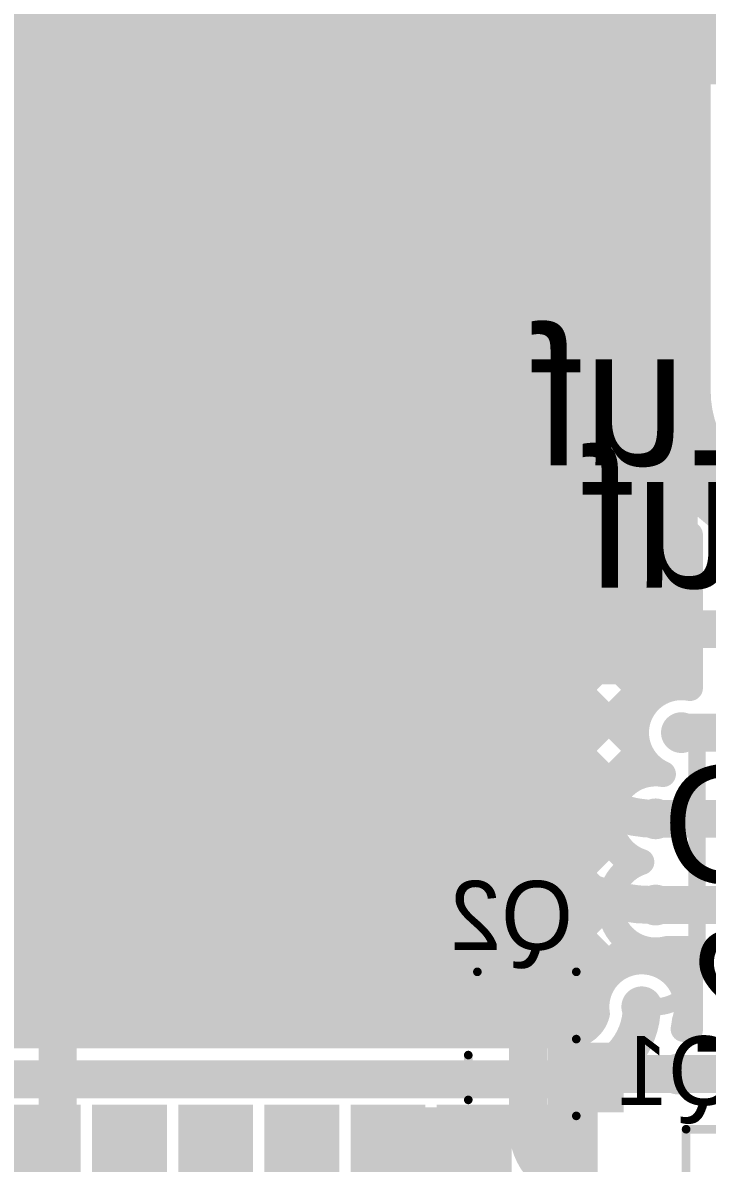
# Model space of a CAD drawing. Header units: millimetres. Extents: x 4.35 to 7.26, y 1.61 to 5.34.
# Drawn here: x 6.466 to 6.863, y 4.286 to 4.948 of the extents above; entities that cross this region are included whole.
import ezdxf

# ---------------------------------------------------------------- set-up
doc = ezdxf.new("R2010")
doc.units = ezdxf.units.MM
doc.header["$MEASUREMENT"] = 0
for name, color, linetype in [('BottomLayer', 5, 'Continuous'), ('BottomOverlay', 54, 'Continuous'), ('BottomPaste', 16, 'Continuous'), ('BottomSolder', 6, 'Continuous'), ('MultiLayer', 9, 'Continuous'), ('TopLayer', 1, 'Continuous'), ('TopPaste', 8, 'Continuous'), ('TopSolder', 216, 'Continuous'), ('ViaHoleLayer', 16, 'Continuous')]:
    doc.layers.add(name, color=color, linetype=linetype)

# ---------------------------------------------------------------- blocks, each defined once
blk = doc.blocks.new('ESP32_WROOM_32D__8MB__14')
at = {"layer": 'TopLayer'}
for points in [[(-0.13189, -0.02323), (0.01378, -0.02323), (-0.13189, 0.12244), (0.01378, 0.12244)], [(-0.05709, -0.37913), (-0.05709, -0.32008), (-0.09252, -0.37913), (-0.09252, -0.32008)], [(-0.00709, -0.37913), (-0.00709, -0.32008), (-0.04252, -0.37913), (-0.04252, -0.32008)], [(0.04291, -0.37913), (0.04291, -0.32008), (0.00748, -0.37913), (0.00748, -0.32008)], [(0.09291, -0.37913), (0.09291, -0.32008), (0.05748, -0.37913), (0.05748, -0.32008)], [(0.14291, -0.37913), (0.14291, -0.32008), (0.10748, -0.37913), (0.10748, -0.32008)], [(0.19291, -0.37913), (0.19291, -0.32008), (0.15748, -0.37913), (0.15748, -0.32008)], [(0.24291, -0.37913), (0.24291, -0.32008), (0.20748, -0.37913), (0.20748, -0.32008)]]:
    blk.add_solid(points, dxfattribs=at)
at = {"layer": 'TopPaste'}
for points in [[(-0.13189, -0.02323), (0.01378, -0.02323), (-0.13189, 0.12244), (0.01378, 0.12244)], [(-0.05709, -0.37913), (-0.05709, -0.32008), (-0.09252, -0.37913), (-0.09252, -0.32008)], [(-0.00709, -0.37913), (-0.00709, -0.32008), (-0.04252, -0.37913), (-0.04252, -0.32008)], [(0.04291, -0.37913), (0.04291, -0.32008), (0.00748, -0.37913), (0.00748, -0.32008)], [(0.09291, -0.37913), (0.09291, -0.32008), (0.05748, -0.37913), (0.05748, -0.32008)], [(0.14291, -0.37913), (0.14291, -0.32008), (0.10748, -0.37913), (0.10748, -0.32008)], [(0.19291, -0.37913), (0.19291, -0.32008), (0.15748, -0.37913), (0.15748, -0.32008)], [(0.24291, -0.37913), (0.24291, -0.32008), (0.20748, -0.37913), (0.20748, -0.32008)]]:
    blk.add_solid(points, dxfattribs=at)
at = {"layer": 'TopSolder'}
for points in [[(-0.13589, -0.02723), (0.01778, -0.02723), (-0.13589, 0.12644), (0.01778, 0.12644)], [(-0.05309, -0.38313), (-0.05309, -0.31608), (-0.09652, -0.38313), (-0.09652, -0.31608)], [(-0.00309, -0.38313), (-0.00309, -0.31608), (-0.04652, -0.38313), (-0.04652, -0.31608)], [(0.04691, -0.38313), (0.04691, -0.31608), (0.00348, -0.38313), (0.00348, -0.31608)], [(0.09691, -0.38313), (0.09691, -0.31608), (0.05348, -0.38313), (0.05348, -0.31608)], [(0.14691, -0.38313), (0.14691, -0.31608), (0.10348, -0.38313), (0.10348, -0.31608)], [(0.19691, -0.38313), (0.19691, -0.31608), (0.15348, -0.38313), (0.15348, -0.31608)], [(0.24691, -0.38313), (0.24691, -0.31608), (0.20348, -0.38313), (0.20348, -0.31608)]]:
    blk.add_solid(points, dxfattribs=at)
blk = doc.blocks.new('____23_B_101')
at = {"layer": 'BottomLayer'}
for points in [[(-0.05354, 0.02126), (-0.02126, 0.02126), (-0.05354, 0.05748), (-0.02126, 0.05748)], [(0.02126, 0.02126), (0.05354, 0.02126), (0.02126, 0.05748), (0.05354, 0.05748)], [(-0.01614, -0.05748), (0.01614, -0.05748), (-0.01614, -0.02126), (0.01614, -0.02126)]]:
    blk.add_solid(points, dxfattribs=at)
at = {"layer": 'BottomOverlay'}
for points, const_width in [([(-0.06439, 0.045, 1), (-0.07161, 0.045, 1)], 0.01), ([(-0.07411, 0.045, 1), (-0.06911, 0.045, 1)], 0.005), ([(-0.06689, 0.045, 1), (-0.06189, 0.045, 1)], 0.005), ([(-0.01425, 0.02867, 1), (-0.01175, 0.02867, 1)], 0.0025), ([(0.01175, 0.02867, 1), (0.01425, 0.02867, 1)], 0.0025), ([(-0.06252, 0.02252, 1), (-0.06002, 0.02252, 1)], 0.0025), ([(0.06002, 0.02339, 1), (0.06252, 0.02339, 1)], 0.0025), ([(-0.06252, -0.034, 1), (-0.06002, -0.034, 1)], 0.0025), ([(-0.06252, -0.034, 1), (-0.06002, -0.034, 1)], 0.0025), ([(-0.02352, -0.034, 1), (-0.02102, -0.034, 1)], 0.0025), ([(0.02102, -0.034, 1), (0.02352, -0.034, 1)], 0.0025), ([(0.06002, -0.034, 1), (0.06252, -0.034, 1)], 0.0025), ([(0.06002, -0.034, 1), (0.06252, -0.034, 1)], 0.0025)]:
    blk.add_lwpolyline(points, format="xyb", close=True, dxfattribs=dict(at, const_width=const_width))
at = {"layer": 'BottomOverlay', "const_width": 0.005}
for points in [[(-0.013, 0.02867), (0.013, 0.02867)], [(-0.06127, 0.02252), (-0.06127, -0.034)], [(0.06127, 0.02339), (0.06127, -0.034)], [(-0.06127, -0.034), (-0.02227, -0.034)], [(0.02227, -0.034), (0.06127, -0.034)]]:
    blk.add_lwpolyline(points, dxfattribs=at)
at = {"layer": 'BottomPaste'}
for points in [[(-0.05354, 0.02126), (-0.02126, 0.02126), (-0.05354, 0.05748), (-0.02126, 0.05748)], [(0.02126, 0.02126), (0.05354, 0.02126), (0.02126, 0.05748), (0.05354, 0.05748)], [(-0.01614, -0.05748), (0.01614, -0.05748), (-0.01614, -0.02126), (0.01614, -0.02126)]]:
    blk.add_solid(points, dxfattribs=at)
at = {"layer": 'BottomSolder'}
for points in [[(-0.05754, 0.01726), (-0.01726, 0.01726), (-0.05754, 0.06148), (-0.01726, 0.06148)], [(0.01726, 0.01726), (0.05754, 0.01726), (0.01726, 0.06148), (0.05754, 0.06148)], [(-0.02014, -0.06148), (0.02014, -0.06148), (-0.02014, -0.01726), (0.02014, -0.01726)]]:
    blk.add_solid(points, dxfattribs=at)
blk = doc.blocks.new('____23_B_102')
at = {"layer": 'BottomLayer'}
for points in [[(-0.05354, 0.02126), (-0.02126, 0.02126), (-0.05354, 0.05748), (-0.02126, 0.05748)], [(0.02126, 0.02126), (0.05354, 0.02126), (0.02126, 0.05748), (0.05354, 0.05748)], [(-0.01614, -0.05748), (0.01614, -0.05748), (-0.01614, -0.02126), (0.01614, -0.02126)]]:
    blk.add_solid(points, dxfattribs=at)
at = {"layer": 'BottomOverlay'}
for points, const_width in [([(-0.06439, 0.045, 1), (-0.07161, 0.045, 1)], 0.01), ([(-0.07411, 0.045, 1), (-0.06911, 0.045, 1)], 0.005), ([(-0.06689, 0.045, 1), (-0.06189, 0.045, 1)], 0.005), ([(-0.01425, 0.02867, 1), (-0.01175, 0.02867, 1)], 0.0025), ([(0.01175, 0.02867, 1), (0.01425, 0.02867, 1)], 0.0025), ([(-0.06252, 0.02252, 1), (-0.06002, 0.02252, 1)], 0.0025), ([(0.06002, 0.02339, 1), (0.06252, 0.02339, 1)], 0.0025), ([(-0.06252, -0.034, 1), (-0.06002, -0.034, 1)], 0.0025), ([(-0.06252, -0.034, 1), (-0.06002, -0.034, 1)], 0.0025), ([(-0.02352, -0.034, 1), (-0.02102, -0.034, 1)], 0.0025), ([(0.02102, -0.034, 1), (0.02352, -0.034, 1)], 0.0025), ([(0.06002, -0.034, 1), (0.06252, -0.034, 1)], 0.0025), ([(0.06002, -0.034, 1), (0.06252, -0.034, 1)], 0.0025)]:
    blk.add_lwpolyline(points, format="xyb", close=True, dxfattribs=dict(at, const_width=const_width))
at = {"layer": 'BottomOverlay', "const_width": 0.005}
for points in [[(0.013, 0.02867), (-0.013, 0.02867)], [(-0.06127, 0.02252), (-0.06127, -0.034)], [(0.06127, 0.02339), (0.06127, -0.034)], [(-0.02227, -0.034), (-0.06127, -0.034)], [(0.06127, -0.034), (0.02227, -0.034)]]:
    blk.add_lwpolyline(points, dxfattribs=at)
at = {"layer": 'BottomPaste'}
for points in [[(-0.05354, 0.02126), (-0.02126, 0.02126), (-0.05354, 0.05748), (-0.02126, 0.05748)], [(0.02126, 0.02126), (0.05354, 0.02126), (0.02126, 0.05748), (0.05354, 0.05748)], [(-0.01614, -0.05748), (0.01614, -0.05748), (-0.01614, -0.02126), (0.01614, -0.02126)]]:
    blk.add_solid(points, dxfattribs=at)
at = {"layer": 'BottomSolder'}
for points in [[(-0.05754, 0.01726), (-0.01726, 0.01726), (-0.05754, 0.06148), (-0.01726, 0.06148)], [(0.01726, 0.01726), (0.05754, 0.01726), (0.01726, 0.06148), (0.05754, 0.06148)], [(-0.02014, -0.06148), (0.02014, -0.06148), (-0.02014, -0.01726), (0.02014, -0.01726)]]:
    blk.add_solid(points, dxfattribs=at)

msp = doc.modelspace()

# ---------------------------------------------------------------- linework, layer by layer
at = {"layer": 'BottomLayer'}
for points, const_width in [([(6.845, 4.734), (6.845, 4.92597)], 0.04), ([(6.159, 4.886), (6.748, 4.886)], 0.022), ([(6.796, 4.64), (6.796, 4.838)], 0.022), ([(6.012, 4.805), (6.666, 4.805)], 0.022), ([(6.023, 4.776), (6.632, 4.776)], 0.022), ([(6.766, 4.553), (6.766, 4.705)], 0.022), ([(6.486, 4.194), (6.486, 4.683)], 0.022), ([(6.732, 4.536), (6.732, 4.676)], 0.022), ([(6.84, 4.596), (6.882, 4.596)], 0.022), ([(6.857, 4.401), (6.857, 4.527)], 0.01), ([(6.832, 4.436), (6.833, 4.436)], 0.022), ([(6.71363, 4.3734), (6.74105, 4.3734)], 0.022), ([(6.825, 4.377), (6.833, 4.377)], 0.01), ([(6.759, 4.30642), (6.759, 4.35545)], 0.022), ([(6.79368, 4.33469), (6.79756, 4.33469)], 0.022), ([(6.79437, 4.338), (6.846, 4.338)], 0.022), ([(6.71363, 4.235), (6.71363, 4.2986)], 0.022)]:
    msp.add_lwpolyline(points, dxfattribs=dict(at, const_width=const_width))
for points, const_width in [([(6.835, 4.92597, 1), (6.855, 4.92597, 1)], 0.02), ([(6.7425, 4.886, 1), (6.7535, 4.886, 1)], 0.011), ([(6.7425, 4.886, 1), (6.7535, 4.886, 1)], 0.011), ([(6.7905, 4.838, 1), (6.8015, 4.838, 1)], 0.011), ([(6.7905, 4.838, 1), (6.8015, 4.838, 1)], 0.011), ([(6.6605, 4.805, 1), (6.6715, 4.805, 1)], 0.011), ([(6.6605, 4.805, 1), (6.6715, 4.805, 1)], 0.011), ([(6.6265, 4.776, 1), (6.6375, 4.776, 1)], 0.011), ([(6.6265, 4.776, 1), (6.6375, 4.776, 1)], 0.011), ([(6.835, 4.734, 1), (6.855, 4.734, 1)], 0.02), ([(6.835, 4.734, 1), (6.855, 4.734, 1)], 0.02), ([(6.7605, 4.705, 1), (6.7715, 4.705, 1)], 0.011), ([(6.7605, 4.705, 1), (6.7715, 4.705, 1)], 0.011), ([(6.4805, 4.683, 1), (6.4915, 4.683, 1)], 0.011), ([(6.4805, 4.683, 1), (6.4915, 4.683, 1)], 0.011), ([(6.7265, 4.676, 1), (6.7375, 4.676, 1)], 0.011), ([(6.7265, 4.676, 1), (6.7375, 4.676, 1)], 0.011), ([(6.7905, 4.64, 1), (6.8015, 4.64, 1)], 0.011), ([(6.7905, 4.64, 1), (6.8015, 4.64, 1)], 0.011), ([(6.8345, 4.596, 1), (6.8455, 4.596, 1)], 0.011), ([(6.8345, 4.596, 1), (6.8455, 4.596, 1)], 0.011), ([(6.7605, 4.553, 1), (6.7715, 4.553, 1)], 0.011), ([(6.7605, 4.553, 1), (6.7715, 4.553, 1)], 0.011), ([(6.7265, 4.536, 1), (6.7375, 4.536, 1)], 0.011), ([(6.7265, 4.536, 1), (6.7375, 4.536, 1)], 0.011), ([(6.84209, 4.536, 1), (6.85391, 4.536, 1)], 0.01181), ([(6.8455, 4.536, 1), (6.8505, 4.536, 1)], 0.005), ([(6.8545, 4.527, 1), (6.8595, 4.527, 1)], 0.005), ([(6.8545, 4.527, 1), (6.8595, 4.527, 1)], 0.005), ([(6.82709, 4.486, 1), (6.83891, 4.486, 1)], 0.01181), ([(6.8275, 4.486, 1), (6.8385, 4.486, 1)], 0.011), ([(6.8265, 4.436, 1), (6.8375, 4.436, 1)], 0.011), ([(6.8265, 4.436, 1), (6.8375, 4.436, 1)], 0.011), ([(6.82709, 4.436, 1), (6.83891, 4.436, 1)], 0.01181), ([(6.8275, 4.436, 1), (6.8385, 4.436, 1)], 0.011), ([(6.8545, 4.401, 1), (6.8595, 4.401, 1)], 0.005), ([(6.8545, 4.401, 1), (6.8595, 4.401, 1)], 0.005), ([(6.81909, 4.377, 1), (6.83091, 4.377, 1)], 0.01181), ([(6.70813, 4.3734, 1), (6.71913, 4.3734, 1)], 0.011), ([(6.73555, 4.3734, 1), (6.74655, 4.3734, 1)], 0.011), ([(6.73555, 4.3734, 1), (6.74655, 4.3734, 1)], 0.011), ([(6.8225, 4.377, 1), (6.8275, 4.377, 1)], 0.005), ([(6.8305, 4.377, 1), (6.8355, 4.377, 1)], 0.005), ([(6.8305, 4.377, 1), (6.8355, 4.377, 1)], 0.005), ([(6.7535, 4.35545, 1), (6.7645, 4.35545, 1)], 0.011), ([(6.7535, 4.35545, 1), (6.7645, 4.35545, 1)], 0.011), ([(6.78687, 4.336, 1), (6.79787, 4.336, 1)], 0.011), ([(6.78687, 4.336, 1), (6.79787, 4.336, 1)], 0.011), ([(6.78819, 4.33469, 1), (6.79918, 4.33469, 1)], 0.011), ([(6.78819, 4.33469, 1), (6.79918, 4.33469, 1)], 0.011), ([(6.78887, 4.338, 1), (6.79987, 4.338, 1)], 0.011), ([(6.78887, 4.338, 1), (6.79987, 4.338, 1)], 0.011), ([(6.79206, 4.33469, 1), (6.80306, 4.33469, 1)], 0.011), ([(6.79206, 4.33469, 1), (6.80306, 4.33469, 1)], 0.011), ([(6.84009, 4.338, 1), (6.85191, 4.338, 1)], 0.01181), ([(6.8405, 4.338, 1), (6.8515, 4.338, 1)], 0.011), ([(6.78787, 4.33049, 1), (6.79887, 4.33049, 1)], 0.011), ([(6.7535, 4.30642, 1), (6.7645, 4.30642, 1)], 0.011), ([(6.7535, 4.30642, 1), (6.7645, 4.30642, 1)], 0.011), ([(6.70813, 4.2986, 1), (6.71913, 4.2986, 1)], 0.011)]:
    msp.add_lwpolyline(points, format="xyb", close=True, dxfattribs=dict(at, const_width=const_width))
for points, const_width in [([(6.748, 4.886, -0.414214), (6.796, 4.838)], 0.022), ([(6.666, 4.805, -0.414214), (6.766, 4.705)], 0.022), ([(6.632, 4.776, -0.414214), (6.732, 4.676)], 0.022), ([(6.923, 4.656, -0.414214), (6.845, 4.734)], 0.04), ([(6.446, 4.723, -0.414214), (6.486, 4.683)], 0.022), ([(6.84, 4.596, -0.414214), (6.796, 4.64)], 0.022), ([(6.833, 4.486, -0.414214), (6.766, 4.553)], 0.022), ([(6.832, 4.436, -0.414214), (6.732, 4.536)], 0.022), ([(6.848, 4.536, -0.414214), (6.857, 4.527)], 0.01), ([(6.857, 4.401, -0.414214), (6.833, 4.377)], 0.01), ([(6.74105, 4.3734, -0.414214), (6.759, 4.35545)], 0.022), ([(6.79237, 4.336, -0.414214), (6.79437, 4.338)], 0.022), ([(6.79368, 4.33469, -0.414214), (6.79237, 4.336)], 0.022), ([(6.79337, 4.33049, -0.414214), (6.79756, 4.33469)], 0.022), ([(6.79142, 4.274, -0.414214), (6.759, 4.30642)], 0.022)]:
    msp.add_lwpolyline(points, format="xyb", dxfattribs=dict(at, const_width=const_width))
msp.add_solid([(5.877, 4.912), (6.977, 4.912), (5.877, 4.967), (6.977, 4.967)], dxfattribs=at)
at = {"layer": 'MultiLayer', "const_width": 0.01181}
for points in [[(6.84209, 4.536, 1), (6.85391, 4.536, 1)], [(6.82709, 4.486, 1), (6.83891, 4.486, 1)], [(6.82709, 4.436, 1), (6.83891, 4.436, 1)], [(6.81909, 4.377, 1), (6.83091, 4.377, 1)], [(6.84009, 4.338, 1), (6.85191, 4.338, 1)]]:
    msp.add_lwpolyline(points, format="xyb", close=True, dxfattribs=at)
at = {"layer": 'TopLayer'}
for points, const_width in [([(6.2535, 4.936), (6.85297, 4.936)], 0.015), ([(6.26714, 4.7115), (6.49164, 4.936)], 0.015), ([(6.30327, 4.71228), (6.52699, 4.936)], 0.015), ([(6.307, 4.936), (6.46666, 4.77633)], 0.015), ([(6.32504, 4.6987), (6.56235, 4.936)], 0.015), ([(6.34235, 4.936), (6.50202, 4.77633)], 0.015), ([(6.37771, 4.936), (6.53737, 4.77633)], 0.015), ([(6.41306, 4.936), (6.57273, 4.77633)], 0.015), ([(6.43804, 4.77633), (6.5977, 4.936)], 0.015), ([(6.44842, 4.936), (6.8296, 4.55481)], 0.015), ([(6.47339, 4.77633), (6.63306, 4.936)], 0.015), ([(6.48377, 4.936), (6.85297, 4.5668)], 0.015), ([(6.50875, 4.77633), (6.66841, 4.936)], 0.015), ([(6.51913, 4.936), (6.85297, 4.60215)], 0.015), ([(6.5441, 4.77633), (6.70377, 4.936)], 0.015), ([(6.55448, 4.936), (6.85297, 4.63751)], 0.015), ([(6.57946, 4.77633), (6.73912, 4.936)], 0.015), ([(6.58379, 4.74531), (6.77448, 4.936)], 0.015), ([(6.58379, 4.6746), (6.84519, 4.936)], 0.015), ([(6.58379, 4.70996), (6.80983, 4.936)], 0.015), ([(6.58984, 4.936), (6.84997, 4.67587)], 0.015), ([(6.62519, 4.936), (6.84997, 4.71122)], 0.015), ([(6.66055, 4.936), (6.85297, 4.74358)], 0.015), ([(6.6959, 4.936), (6.85297, 4.77893)], 0.015), ([(6.73126, 4.936), (6.85297, 4.81429)], 0.015), ([(6.76661, 4.936), (6.85297, 4.84964)], 0.015), ([(6.80197, 4.936), (6.85297, 4.885)], 0.015), ([(6.83732, 4.936), (6.85297, 4.92035)], 0.015), ([(6.85297, 4.91822), (6.85297, 4.936)], 0.015), ([(6.85297, 4.90378), (6.85297, 4.91822)], 0.015), ([(6.85297, 4.90378), (6.85297, 4.91822)], 0.015), ([(6.58379, 4.63925), (6.85297, 4.90843)], 0.015), ([(6.85297, 4.86822), (6.85297, 4.90378)], 0.015), ([(6.58379, 4.60389), (6.85297, 4.87307)], 0.015), ([(6.85297, 4.85378), (6.85297, 4.86822)], 0.015), ([(6.85297, 4.85378), (6.85297, 4.86822)], 0.015), ([(6.85297, 4.81822), (6.85297, 4.85378)], 0.015), ([(6.37588, 4.36063), (6.85297, 4.83772)], 0.015), ([(6.85297, 4.80378), (6.85297, 4.81822)], 0.015), ([(6.85297, 4.80378), (6.85297, 4.81822)], 0.015), ([(6.41111, 4.3605), (6.85297, 4.80236)], 0.015), ([(6.85297, 4.76822), (6.85297, 4.80378)], 0.015), ([(6.40312, 4.77633), (6.58379, 4.77633)], 0.015), ([(6.58379, 4.59567), (6.58379, 4.77633)], 0.015), ([(6.85297, 4.75378), (6.85297, 4.76822)], 0.015), ([(6.85297, 4.75378), (6.85297, 4.76822)], 0.015), ([(6.44647, 4.3605), (6.85297, 4.76701)], 0.015), ([(6.49346, 4.686), (6.49346, 4.76883)], 0.01), ([(6.58379, 4.76527), (6.82413, 4.52493)], 0.015), ([(6.85297, 4.72122), (6.85297, 4.75378)], 0.015), ([(6.48182, 4.3605), (6.85297, 4.73165)], 0.015), ([(6.58379, 4.72991), (6.81194, 4.50177)], 0.015), ([(6.84997, 4.65078), (6.84997, 4.72122)], 0.015), ([(6.51718, 4.3605), (6.84997, 4.6933)], 0.015), ([(6.58379, 4.69456), (6.81967, 4.45868)], 0.015), ([(6.41062, 4.686), (6.49346, 4.686)], 0.01), ([(6.49346, 4.686), (6.57629, 4.686)], 0.01), ([(6.49346, 4.60317), (6.49346, 4.686)], 0.01), ([(6.85747, 4.686), (6.897, 4.686)], 0.01), ([(6.32398, 4.67153), (6.63501, 4.3605)], 0.015), ([(6.2643, 4.6605), (6.5643, 4.3605)], 0.015), ([(6.30042, 4.65974), (6.59965, 4.3605)], 0.015), ([(6.55253, 4.3605), (6.84997, 4.65794)], 0.015), ([(6.58379, 4.6592), (6.80669, 4.4363)], 0.015), ([(6.85297, 4.61822), (6.85297, 4.65078)], 0.015), ([(6.25205, 4.63739), (6.52894, 4.3605)], 0.015), ([(6.58379, 4.62385), (6.80943, 4.39821)], 0.015), ([(6.58789, 4.3605), (6.85297, 4.62559)], 0.015), ([(6.85297, 4.60378), (6.85297, 4.61822)], 0.015), ([(6.85297, 4.60378), (6.85297, 4.61822)], 0.015), ([(6.57557, 4.59567), (6.58379, 4.60389)], 0.015), ([(6.85297, 4.56822), (6.85297, 4.60378)], 0.015), ([(6.2925, 4.34796), (6.54021, 4.59567)], 0.015), ([(6.2925, 4.41867), (6.4695, 4.59567)], 0.015), ([(6.2925, 4.38331), (6.50485, 4.59567)], 0.015), ([(6.31372, 4.33382), (6.57557, 4.59567)], 0.015), ([(6.40312, 4.59567), (6.58379, 4.59567)], 0.015), ([(6.4352, 4.59567), (6.67036, 4.3605)], 0.015), ([(6.47055, 4.59567), (6.70572, 4.3605)], 0.015), ([(6.50591, 4.59567), (6.74107, 4.3605)], 0.015), ([(6.54126, 4.59567), (6.77643, 4.3605)], 0.015), ([(6.57662, 4.59567), (6.79894, 4.37334)], 0.015), ([(6.62324, 4.3605), (6.85297, 4.59023)], 0.015), ([(6.85297, 4.56184), (6.85297, 4.56822)], 0.015), ([(6.85297, 4.56184), (6.85297, 4.56822)], 0.015), ([(6.2975, 4.55659), (6.49359, 4.3605)], 0.015), ([(6.848, 4.536), (6.897, 4.536)], 0.022), ([(6.6586, 4.3605), (6.82379, 4.52569)], 0.015), ([(6.837, 4.486), (6.837, 4.486)], 0.022), ([(6.837, 4.486), (6.897, 4.486)], 0.022), ([(6.69395, 4.3605), (6.8089, 4.47545)], 0.015), ([(6.72931, 4.3605), (6.80676, 4.43795)], 0.015), ([(6.835, 4.436), (6.835, 4.436)], 0.022), ([(6.835, 4.436), (6.897, 4.436)], 0.022), ([(6.76466, 4.3605), (6.81832, 4.41416)], 0.015), ([(6.83887, 4.39936), (6.85002, 4.4105)], 0.015), ([(6.83948, 4.4105), (6.85297, 4.4105)], 0.015), ([(6.85297, 4.40378), (6.85297, 4.4105)], 0.015), ([(6.85297, 4.40378), (6.85297, 4.4105)], 0.015), ([(6.8333, 4.40969), (6.85297, 4.39002)], 0.015), ([(6.85297, 4.36822), (6.85297, 4.40378)], 0.015), ([(6.85297, 4.3635), (6.85297, 4.36822)], 0.015), ([(6.85297, 4.3635), (6.85297, 4.36822)], 0.015), ([(6.39483, 4.3605), (6.783, 4.3605)], 0.015), ([(6.38519, 4.335), (6.783, 4.335)], 0.022), ([(6.846, 4.338), (6.895, 4.338)], 0.022), ([(6.72771, 4.27029), (6.72771, 4.28679)], 0.022)]:
    msp.add_lwpolyline(points, dxfattribs=dict(at, const_width=const_width))
for points, const_width in [([(6.48002, 4.936, 1), (6.48752, 4.936, 1)], 0.0075), ([(6.48789, 4.936, 1), (6.49539, 4.936, 1)], 0.0075), ([(6.51538, 4.936, 1), (6.52288, 4.936, 1)], 0.0075), ([(6.52324, 4.936, 1), (6.53074, 4.936, 1)], 0.0075), ([(6.55073, 4.936, 1), (6.55823, 4.936, 1)], 0.0075), ([(6.5586, 4.936, 1), (6.5661, 4.936, 1)], 0.0075), ([(6.58609, 4.936, 1), (6.59359, 4.936, 1)], 0.0075), ([(6.59395, 4.936, 1), (6.60145, 4.936, 1)], 0.0075), ([(6.62144, 4.936, 1), (6.62894, 4.936, 1)], 0.0075), ([(6.62931, 4.936, 1), (6.63681, 4.936, 1)], 0.0075), ([(6.6568, 4.936, 1), (6.6643, 4.936, 1)], 0.0075), ([(6.66466, 4.936, 1), (6.67216, 4.936, 1)], 0.0075), ([(6.69215, 4.936, 1), (6.69965, 4.936, 1)], 0.0075), ([(6.70002, 4.936, 1), (6.70752, 4.936, 1)], 0.0075), ([(6.72751, 4.936, 1), (6.73501, 4.936, 1)], 0.0075), ([(6.73537, 4.936, 1), (6.74287, 4.936, 1)], 0.0075), ([(6.76286, 4.936, 1), (6.77036, 4.936, 1)], 0.0075), ([(6.77073, 4.936, 1), (6.77823, 4.936, 1)], 0.0075), ([(6.79822, 4.936, 1), (6.80572, 4.936, 1)], 0.0075), ([(6.80608, 4.936, 1), (6.81358, 4.936, 1)], 0.0075), ([(6.83357, 4.936, 1), (6.84107, 4.936, 1)], 0.0075), ([(6.84144, 4.936, 1), (6.84894, 4.936, 1)], 0.0075), ([(6.84922, 4.936, 1), (6.85672, 4.936, 1)], 0.0075), ([(6.84922, 4.936, 1), (6.85672, 4.936, 1)], 0.0075), ([(6.84922, 4.92035, 1), (6.85672, 4.92035, 1)], 0.0075), ([(6.84922, 4.91822, 1), (6.85672, 4.91822, 1)], 0.0075), ([(6.84922, 4.91822, 1), (6.85672, 4.91822, 1)], 0.0075), ([(6.84922, 4.91822, 1), (6.85672, 4.91822, 1)], 0.0075), ([(6.84922, 4.90843, 1), (6.85672, 4.90843, 1)], 0.0075), ([(6.84922, 4.90378, 1), (6.85672, 4.90378, 1)], 0.0075), ([(6.84922, 4.90378, 1), (6.85672, 4.90378, 1)], 0.0075), ([(6.84922, 4.90378, 1), (6.85672, 4.90378, 1)], 0.0075), ([(6.84922, 4.885, 1), (6.85672, 4.885, 1)], 0.0075), ([(6.84922, 4.87307, 1), (6.85672, 4.87307, 1)], 0.0075), ([(6.84922, 4.86822, 1), (6.85672, 4.86822, 1)], 0.0075), ([(6.84922, 4.86822, 1), (6.85672, 4.86822, 1)], 0.0075), ([(6.84922, 4.86822, 1), (6.85672, 4.86822, 1)], 0.0075), ([(6.84922, 4.85378, 1), (6.85672, 4.85378, 1)], 0.0075), ([(6.84922, 4.85378, 1), (6.85672, 4.85378, 1)], 0.0075), ([(6.84922, 4.85378, 1), (6.85672, 4.85378, 1)], 0.0075), ([(6.84922, 4.84964, 1), (6.85672, 4.84964, 1)], 0.0075), ([(6.84922, 4.83772, 1), (6.85672, 4.83772, 1)], 0.0075), ([(6.84922, 4.81822, 1), (6.85672, 4.81822, 1)], 0.0075), ([(6.84922, 4.81822, 1), (6.85672, 4.81822, 1)], 0.0075), ([(6.84922, 4.81822, 1), (6.85672, 4.81822, 1)], 0.0075), ([(6.84922, 4.81429, 1), (6.85672, 4.81429, 1)], 0.0075), ([(6.84922, 4.80378, 1), (6.85672, 4.80378, 1)], 0.0075), ([(6.84922, 4.80378, 1), (6.85672, 4.80378, 1)], 0.0075), ([(6.84922, 4.80378, 1), (6.85672, 4.80378, 1)], 0.0075), ([(6.84922, 4.80236, 1), (6.85672, 4.80236, 1)], 0.0075), ([(6.46291, 4.77633, 1), (6.47041, 4.77633, 1)], 0.0075), ([(6.46964, 4.77633, 1), (6.47714, 4.77633, 1)], 0.0075), ([(6.49827, 4.77633, 1), (6.50577, 4.77633, 1)], 0.0075), ([(6.505, 4.77633, 1), (6.5125, 4.77633, 1)], 0.0075), ([(6.53362, 4.77633, 1), (6.54112, 4.77633, 1)], 0.0075), ([(6.54035, 4.77633, 1), (6.54785, 4.77633, 1)], 0.0075), ([(6.56898, 4.77633, 1), (6.57648, 4.77633, 1)], 0.0075), ([(6.57571, 4.77633, 1), (6.58321, 4.77633, 1)], 0.0075), ([(6.58004, 4.77633, 1), (6.58754, 4.77633, 1)], 0.0075), ([(6.58004, 4.77633, 1), (6.58754, 4.77633, 1)], 0.0075), ([(6.84922, 4.77893, 1), (6.85672, 4.77893, 1)], 0.0075), ([(6.84922, 4.76822, 1), (6.85672, 4.76822, 1)], 0.0075), ([(6.84922, 4.76822, 1), (6.85672, 4.76822, 1)], 0.0075), ([(6.84922, 4.76822, 1), (6.85672, 4.76822, 1)], 0.0075), ([(6.49096, 4.76883, 1), (6.49596, 4.76883, 1)], 0.005), ([(6.58004, 4.76527, 1), (6.58754, 4.76527, 1)], 0.0075), ([(6.84922, 4.76701, 1), (6.85672, 4.76701, 1)], 0.0075), ([(6.84922, 4.75378, 1), (6.85672, 4.75378, 1)], 0.0075), ([(6.84922, 4.75378, 1), (6.85672, 4.75378, 1)], 0.0075), ([(6.84922, 4.75378, 1), (6.85672, 4.75378, 1)], 0.0075), ([(6.58004, 4.74531, 1), (6.58754, 4.74531, 1)], 0.0075), ([(6.84922, 4.74358, 1), (6.85672, 4.74358, 1)], 0.0075), ([(6.58004, 4.72991, 1), (6.58754, 4.72991, 1)], 0.0075), ([(6.84922, 4.73165, 1), (6.85672, 4.73165, 1)], 0.0075), ([(6.84622, 4.72122, 1), (6.85372, 4.72122, 1)], 0.0075), ([(6.84922, 4.72122, 1), (6.85672, 4.72122, 1)], 0.0075), ([(6.58004, 4.70996, 1), (6.58754, 4.70996, 1)], 0.0075), ([(6.84622, 4.71122, 1), (6.85372, 4.71122, 1)], 0.0075), ([(6.58004, 4.69456, 1), (6.58754, 4.69456, 1)], 0.0075), ([(6.84622, 4.6933, 1), (6.85372, 4.6933, 1)], 0.0075), ([(6.49096, 4.686, 1), (6.49596, 4.686, 1)], 0.005), ([(6.49096, 4.686, 1), (6.49596, 4.686, 1)], 0.005), ([(6.49096, 4.686, 1), (6.49596, 4.686, 1)], 0.005), ([(6.49096, 4.686, 1), (6.49596, 4.686, 1)], 0.005), ([(6.57379, 4.686, 1), (6.57879, 4.686, 1)], 0.005), ([(6.85497, 4.686, 1), (6.85997, 4.686, 1)], 0.005), ([(6.84622, 4.67587, 1), (6.85372, 4.67587, 1)], 0.0075), ([(6.58004, 4.6746, 1), (6.58754, 4.6746, 1)], 0.0075), ([(6.58004, 4.6592, 1), (6.58754, 4.6592, 1)], 0.0075), ([(6.84622, 4.65794, 1), (6.85372, 4.65794, 1)], 0.0075), ([(6.84622, 4.65078, 1), (6.85372, 4.65078, 1)], 0.0075), ([(6.84922, 4.65078, 1), (6.85672, 4.65078, 1)], 0.0075), ([(6.58004, 4.63925, 1), (6.58754, 4.63925, 1)], 0.0075), ([(6.84922, 4.63751, 1), (6.85672, 4.63751, 1)], 0.0075), ([(6.58004, 4.62385, 1), (6.58754, 4.62385, 1)], 0.0075), ([(6.84922, 4.62559, 1), (6.85672, 4.62559, 1)], 0.0075), ([(6.84922, 4.61822, 1), (6.85672, 4.61822, 1)], 0.0075), ([(6.84922, 4.61822, 1), (6.85672, 4.61822, 1)], 0.0075), ([(6.84922, 4.61822, 1), (6.85672, 4.61822, 1)], 0.0075), ([(6.58004, 4.60389, 1), (6.58754, 4.60389, 1)], 0.0075), ([(6.58004, 4.60389, 1), (6.58754, 4.60389, 1)], 0.0075), ([(6.84922, 4.60378, 1), (6.85672, 4.60378, 1)], 0.0075), ([(6.84922, 4.60378, 1), (6.85672, 4.60378, 1)], 0.0075), ([(6.84922, 4.60378, 1), (6.85672, 4.60378, 1)], 0.0075), ([(6.84922, 4.60215, 1), (6.85672, 4.60215, 1)], 0.0075), ([(6.46575, 4.59567, 1), (6.47325, 4.59567, 1)], 0.0075), ([(6.4668, 4.59567, 1), (6.4743, 4.59567, 1)], 0.0075), ([(6.49096, 4.60317, 1), (6.49596, 4.60317, 1)], 0.005), ([(6.5011, 4.59567, 1), (6.5086, 4.59567, 1)], 0.0075), ([(6.50216, 4.59567, 1), (6.50966, 4.59567, 1)], 0.0075), ([(6.53646, 4.59567, 1), (6.54396, 4.59567, 1)], 0.0075), ([(6.53751, 4.59567, 1), (6.54501, 4.59567, 1)], 0.0075), ([(6.57182, 4.59567, 1), (6.57932, 4.59567, 1)], 0.0075), ([(6.57182, 4.59567, 1), (6.57932, 4.59567, 1)], 0.0075), ([(6.57287, 4.59567, 1), (6.58037, 4.59567, 1)], 0.0075), ([(6.58004, 4.59567, 1), (6.58754, 4.59567, 1)], 0.0075), ([(6.58004, 4.59567, 1), (6.58754, 4.59567, 1)], 0.0075), ([(6.84922, 4.59023, 1), (6.85672, 4.59023, 1)], 0.0075), ([(6.84922, 4.56822, 1), (6.85672, 4.56822, 1)], 0.0075), ([(6.84922, 4.56822, 1), (6.85672, 4.56822, 1)], 0.0075), ([(6.84922, 4.56822, 1), (6.85672, 4.56822, 1)], 0.0075), ([(6.84922, 4.5668, 1), (6.85672, 4.5668, 1)], 0.0075), ([(6.84922, 4.56184, 1), (6.85672, 4.56184, 1)], 0.0075), ([(6.84922, 4.56184, 1), (6.85672, 4.56184, 1)], 0.0075), ([(6.84922, 4.56184, 1), (6.85672, 4.56184, 1)], 0.0075), ([(6.82585, 4.55481, 1), (6.83335, 4.55481, 1)], 0.0075), ([(6.84209, 4.536, 1), (6.85391, 4.536, 1)], 0.01181), ([(6.8425, 4.536, 1), (6.8535, 4.536, 1)], 0.011), ([(6.82004, 4.52569, 1), (6.82754, 4.52569, 1)], 0.0075), ([(6.82038, 4.52493, 1), (6.82788, 4.52493, 1)], 0.0075), ([(6.83357, 4.51195, 1), (6.84107, 4.51195, 1)], 0.0075), ([(6.83357, 4.51195, 1), (6.84107, 4.51195, 1)], 0.0075), ([(6.80819, 4.50177, 1), (6.81569, 4.50177, 1)], 0.0075), ([(6.82709, 4.486, 1), (6.83891, 4.486, 1)], 0.01181), ([(6.8315, 4.486, 1), (6.8425, 4.486, 1)], 0.011), ([(6.8315, 4.486, 1), (6.8425, 4.486, 1)], 0.011), ([(6.8315, 4.486, 1), (6.8425, 4.486, 1)], 0.011), ([(6.80515, 4.47545, 1), (6.81265, 4.47545, 1)], 0.0075), ([(6.81592, 4.45868, 1), (6.82342, 4.45868, 1)], 0.0075), ([(6.82105, 4.461, 1), (6.82855, 4.461, 1)], 0.0075), ([(6.82105, 4.461, 1), (6.82855, 4.461, 1)], 0.0075), ([(6.80301, 4.43795, 1), (6.81051, 4.43795, 1)], 0.0075), ([(6.82709, 4.436, 1), (6.83891, 4.436, 1)], 0.01181), ([(6.8295, 4.436, 1), (6.8405, 4.436, 1)], 0.011), ([(6.8295, 4.436, 1), (6.8405, 4.436, 1)], 0.011), ([(6.8295, 4.436, 1), (6.8405, 4.436, 1)], 0.011), ([(6.80294, 4.4363, 1), (6.81044, 4.4363, 1)], 0.0075), ([(6.81457, 4.41416, 1), (6.82207, 4.41416, 1)], 0.0075), ([(6.83573, 4.4105, 1), (6.84323, 4.4105, 1)], 0.0075), ([(6.83573, 4.4105, 1), (6.84323, 4.4105, 1)], 0.0075), ([(6.84627, 4.4105, 1), (6.85377, 4.4105, 1)], 0.0075), ([(6.84922, 4.4105, 1), (6.85672, 4.4105, 1)], 0.0075), ([(6.84922, 4.4105, 1), (6.85672, 4.4105, 1)], 0.0075), ([(6.84922, 4.4105, 1), (6.85672, 4.4105, 1)], 0.0075), ([(6.82955, 4.40969, 1), (6.83705, 4.40969, 1)], 0.0075), ([(6.84922, 4.40378, 1), (6.85672, 4.40378, 1)], 0.0075), ([(6.84922, 4.40378, 1), (6.85672, 4.40378, 1)], 0.0075), ([(6.84922, 4.40378, 1), (6.85672, 4.40378, 1)], 0.0075), ([(6.80568, 4.39821, 1), (6.81318, 4.39821, 1)], 0.0075), ([(6.83512, 4.39936, 1), (6.84262, 4.39936, 1)], 0.0075), ([(6.84922, 4.39002, 1), (6.85672, 4.39002, 1)], 0.0075), ([(6.81909, 4.377, 1), (6.83091, 4.377, 1)], 0.01181), ([(6.8195, 4.377, 1), (6.8305, 4.377, 1)], 0.011), ([(6.79519, 4.37334, 1), (6.80269, 4.37334, 1)], 0.0075), ([(6.79525, 4.37297, 1), (6.80275, 4.37297, 1)], 0.0075), ([(6.79525, 4.37297, 1), (6.80275, 4.37297, 1)], 0.0075), ([(6.84756, 4.377, 1), (6.85506, 4.377, 1)], 0.0075), ([(6.84756, 4.377, 1), (6.85506, 4.377, 1)], 0.0075), ([(6.84551, 4.36411, 1), (6.85301, 4.36411, 1)], 0.0075), ([(6.84551, 4.36411, 1), (6.85301, 4.36411, 1)], 0.0075), ([(6.84625, 4.3688, 1), (6.85375, 4.3688, 1)], 0.0075), ([(6.84625, 4.3688, 1), (6.85375, 4.3688, 1)], 0.0075), ([(6.84922, 4.36822, 1), (6.85672, 4.36822, 1)], 0.0075), ([(6.84922, 4.36822, 1), (6.85672, 4.36822, 1)], 0.0075), ([(6.84922, 4.36822, 1), (6.85672, 4.36822, 1)], 0.0075), ([(6.47807, 4.3605, 1), (6.48557, 4.3605, 1)], 0.0075), ([(6.48984, 4.3605, 1), (6.49734, 4.3605, 1)], 0.0075), ([(6.51343, 4.3605, 1), (6.52093, 4.3605, 1)], 0.0075), ([(6.52519, 4.3605, 1), (6.53269, 4.3605, 1)], 0.0075), ([(6.54878, 4.3605, 1), (6.55628, 4.3605, 1)], 0.0075), ([(6.56055, 4.3605, 1), (6.56805, 4.3605, 1)], 0.0075), ([(6.58414, 4.3605, 1), (6.59164, 4.3605, 1)], 0.0075), ([(6.5959, 4.3605, 1), (6.6034, 4.3605, 1)], 0.0075), ([(6.61949, 4.3605, 1), (6.62699, 4.3605, 1)], 0.0075), ([(6.63126, 4.3605, 1), (6.63876, 4.3605, 1)], 0.0075), ([(6.65485, 4.3605, 1), (6.66235, 4.3605, 1)], 0.0075), ([(6.66661, 4.3605, 1), (6.67411, 4.3605, 1)], 0.0075), ([(6.6902, 4.3605, 1), (6.6977, 4.3605, 1)], 0.0075), ([(6.70197, 4.3605, 1), (6.70947, 4.3605, 1)], 0.0075), ([(6.72556, 4.3605, 1), (6.73306, 4.3605, 1)], 0.0075), ([(6.73732, 4.3605, 1), (6.74482, 4.3605, 1)], 0.0075), ([(6.76091, 4.3605, 1), (6.76841, 4.3605, 1)], 0.0075), ([(6.77268, 4.3605, 1), (6.78018, 4.3605, 1)], 0.0075), ([(6.77925, 4.3605, 1), (6.78675, 4.3605, 1)], 0.0075), ([(6.77925, 4.3605, 1), (6.78675, 4.3605, 1)], 0.0075), ([(6.78785, 4.36292, 1), (6.79535, 4.36292, 1)], 0.0075), ([(6.78789, 4.36294, 1), (6.79539, 4.36294, 1)], 0.0075), ([(6.84873, 4.3635, 1), (6.85623, 4.3635, 1)], 0.0075), ([(6.84922, 4.3635, 1), (6.85672, 4.3635, 1)], 0.0075), ([(6.84922, 4.3635, 1), (6.85672, 4.3635, 1)], 0.0075), ([(6.7995, 4.34122, 1), (6.8105, 4.34122, 1)], 0.011), ([(6.7995, 4.34122, 1), (6.8105, 4.34122, 1)], 0.011), ([(6.7775, 4.335, 1), (6.7885, 4.335, 1)], 0.011), ([(6.7775, 4.335, 1), (6.7885, 4.335, 1)], 0.011), ([(6.84009, 4.338, 1), (6.85191, 4.338, 1)], 0.01181), ([(6.8405, 4.338, 1), (6.8515, 4.338, 1)], 0.011), ([(6.72221, 4.28679, 1), (6.73321, 4.28679, 1)], 0.011)]:
    msp.add_lwpolyline(points, format="xyb", close=True, dxfattribs=dict(at, const_width=const_width))
for points, const_width in [([(6.83732, 4.51195, -0.892128), (6.85297, 4.56184)], 0.015), ([(6.8248, 4.461, -0.926736), (6.83732, 4.51195)], 0.015), ([(6.83948, 4.4105, -0.966551), (6.8248, 4.461)], 0.015), ([(6.799, 4.37297, -1.080043), (6.85131, 4.377)], 0.015), ([(6.825, 4.377, -0.260536), (6.805, 4.34122)], 0.022), ([(6.799, 4.37297, -0.195592), (6.79164, 4.36294)], 0.015), ([(6.85131, 4.377, -0.079425), (6.85, 4.3688)], 0.015), ([(6.85, 4.3688, -0.017588), (6.84926, 4.36411)], 0.015), ([(6.84926, 4.36411, -0.031211), (6.85248, 4.3635)], 0.015), ([(6.7916, 4.36292, -0.138018), (6.783, 4.3605)], 0.015), ([(6.805, 4.34122, -0.138709), (6.783, 4.335)], 0.022)]:
    msp.add_lwpolyline(points, format="xyb", dxfattribs=dict(at, const_width=const_width))
for points in [[(6.321, 4.363), (6.799, 4.363), (6.321, 5.01), (6.799, 5.01)], [(6.733, 4.564), (6.854, 4.564), (6.733, 5.01), (6.854, 5.01)], [(6.817, 4.668), (6.927, 4.668), (6.817, 4.705), (6.927, 4.705)]]:
    msp.add_solid(points, dxfattribs=at)
at = {"layer": 'ViaHoleLayer', "const_width": 0.00591}
for points in [[(6.84505, 4.536, 1), (6.85095, 4.536, 1)], [(6.83005, 4.486, 1), (6.83595, 4.486, 1)], [(6.83005, 4.436, 1), (6.83595, 4.436, 1)], [(6.82205, 4.377, 1), (6.82795, 4.377, 1)], [(6.84305, 4.338, 1), (6.84895, 4.338, 1)]]:
    msp.add_lwpolyline(points, format="xyb", close=True, dxfattribs=at)

# ---------------------------------------------------------------- block references
msp.add_blockref('ESP32_WROOM_32D__8MB__14', (6.55251, 4.63639))
for name, p, rotation in [('____23_B_101', (6.753, 4.336), 90), ('____23_B_102', (6.912, 4.272), 180)]:
    msp.add_blockref(name, p, dxfattribs=dict(rotation=rotation))

# ---------------------------------------------------------------- texts
at = {"layer": 'BottomOverlay', "text_generation_flag": 2}
for s, height, p in [('$ >> 0.1uf', 0.08, (7.243, 4.691)), ('# >> 10uf', 0.08, (7.243, 4.62)), ('GND', 0.07, (7.045, 4.448)), ('SS2', 0.07, (7.02963, 4.351))]:
    msp.add_text(s, height=height, rotation=360, dxfattribs=at).set_placement(p)
for s, p in [('Q2', (6.785, 4.41)), ('Q1', (6.882, 4.32))]:
    msp.add_text(s, height=0.04, dxfattribs=at).set_placement(p)

doc.saveas('drawing.dxf')
